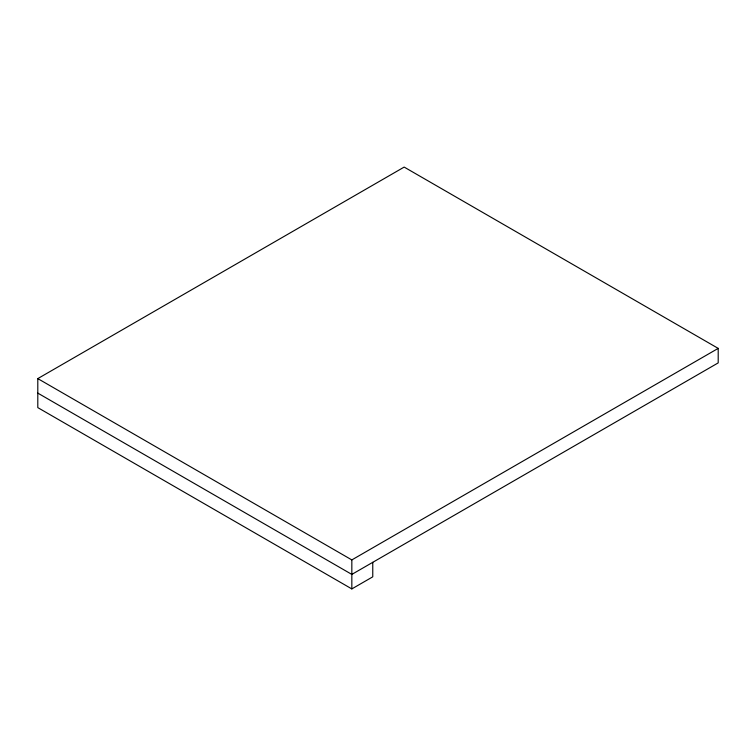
<?xml version="1.0" encoding="UTF-8"?>
<svg xmlns="http://www.w3.org/2000/svg" width="756" height="756" viewBox="0 0 756 756"><rect width="100%" height="100%" fill="white"/><g stroke="black" fill="none" stroke-linecap="round" stroke-linejoin="round"><path stroke-width="1.13" d="M372.765 562.322L372.765 576.828L351.833 588.915L37.8 407.616L37.8 378.605L404.167 167.085L718.2 348.384L718.2 362.889L351.833 574.409L37.8 393.111M37.8 378.605L351.833 559.913L718.2 348.384M351.833 559.913L351.833 588.915"/></g></svg>
